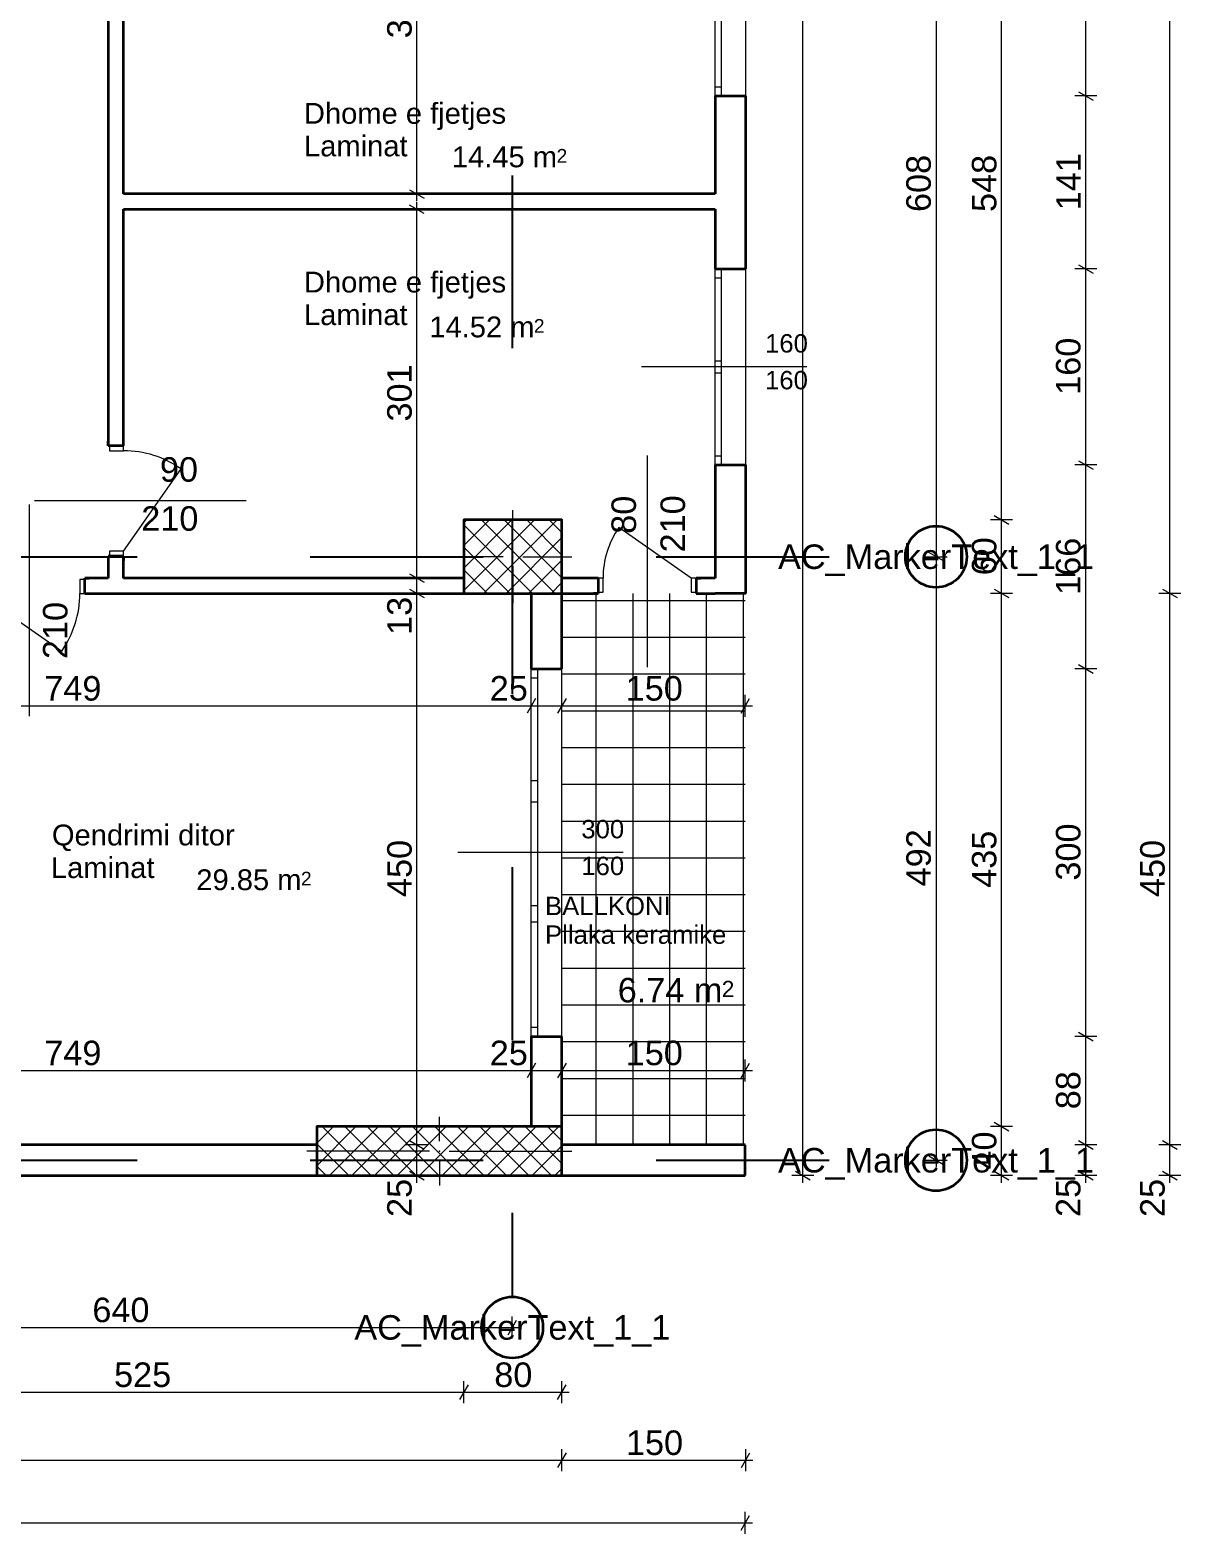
# Model space of a CAD drawing. Header units: centimetres. Extents: x 765 to 25620, y 224160 to 230516.
# Drawn here: x 3782 to 4721, y 225169 to 226396 of the extents above; entities that cross this region are included whole.
import ezdxf
from ezdxf.enums import TextEntityAlignment as Align

# ---------------------------------------------------------------- set-up
doc = ezdxf.new("R2010")
doc.units = ezdxf.units.CM
doc.header["$MEASUREMENT"] = 0
doc.linetypes.add('Small Dashed', pattern=[282.222222, 141.111111, -141.111111])
for name, color, linetype, lineweight in [('0_Pen_No__101', 252, 'Continuous', 13), ('ARCHICAD Door Markers_Pen_No__1', 7, 'Continuous', 13), ('ARCHICAD Door Markers_Pen_No__7', 7, 'Continuous', 35), ('ARCHICAD Doors_Pen_No__27', 7, 'Continuous', 35), ('ARCHICAD Window Markers_Pen_No__1', 7, 'Continuous', 13), ('ARCHICAD Window Markers_Pen_No__7', 7, 'Continuous', 35), ('ARCHICAD Windows_Pen_No__27', 7, 'Continuous', 35), ('Structural - Bearing_Pen_No__20', 1, 'Continuous', 0), ('Structural - Bearing_Pen_No__21', 7, 'Continuous', 35), ('Structural - Bearing_Pen_No__27', 7, 'Continuous', 35), ('Structural - Shear_Pen_No__1', 7, 'Continuous', 13), ('Structural - Shear_Pen_No__7', 7, 'Continuous', 35)]:
    doc.layers.add(name, color=color, linetype=linetype, lineweight=lineweight)
for name, color, linetype, lineweight, true_color in [('0_Pen_No__8', 7, 'Continuous', 35, 0xa80f02), ('Annotation - Text_Pen_No__8', 7, 'Continuous', 35, 0xa80f02), ('ARCHICAD Doors_Pen_No__23', 7, 'Continuous', 20, 0xff6600), ('ARCHICAD Doors_Pen_No__3', 7, 'Continuous', 18, 0xff6600), ('ARCHICAD Windows_Pen_No__23', 7, 'Continuous', 20, 0xff6600), ('ARCHICAD Windows_Pen_No__3', 7, 'Continuous', 18, 0xff6600), ('Structural - Shear_Pen_No__58', 7, 'Continuous', 25, 0xdf0000)]:
    doc.layers.add(name, color=color, linetype=linetype, lineweight=lineweight, true_color=true_color)
for name, color, linetype in [('ARCHICAD Door Markers', 7, 'Continuous'), ('ARCHICAD Doors', 7, 'Continuous'), ('ARCHICAD Window Markers', 7, 'Continuous'), ('ARCHICAD Windows', 7, 'Continuous'), ('Dimensioning - General', 7, 'Continuous'), ('Structural - Bearing', 7, 'Continuous')]:
    doc.layers.add(name, color=color, linetype=linetype)
doc.styles.add('GENERATED_STYLE_1', font='arial.ttf')
pattern_1 = [(45, (1303.923, 207240.939), (-9.192388, 9.192388), []), (135, (1303.923, 207240.939), (9.192388, 9.192388), [])]

# ---------------------------------------------------------------- blocks, each defined once
blk = doc.blocks.new('Door 22')
at = {"layer": 'ARCHICAD Doors_Pen_No__23', "color": 30, "linetype": 'Continuous', "lineweight": 20, "true_color": 0xff6600}
for p, q in [((-360, 0), (-400, 0)), ((-400, 0), (-400, -115)), ((-360, -115), (-360, 0)), ((400, 0), (360, 0)), ((360, 0), (360, -115)), ((400, -115), (400, 0)), ((-400, -115), (-360, -115)), ((360, -115), (400, -115))]:
    blk.add_line(p, q, dxfattribs=at)
at = {"layer": 'ARCHICAD Doors_Pen_No__27', "color": 7, "linetype": 'Continuous', "lineweight": 35}
for p, q in [((-400, 0), (-437, 0)), ((-400, 0), (-437, 0)), ((-400, 0), (-400, -115)), ((-400, 0), (-400, -115)), ((400, 0), (400, -115)), ((400, 0), (400, -115)), ((400, 0), (437, 0)), ((400, 0), (437, 0)), ((-400, -115), (-400, -125)), ((-400, -115), (-400, -125)), ((400, -115), (400, -125)), ((400, -115), (400, -125)), ((-400, -125), (-437, -125)), ((-400, -125), (-437, -125)), ((400, -125), (437, -125)), ((400, -125), (437, -125))]:
    blk.add_line(p, q, dxfattribs=at)
at = {"layer": 'ARCHICAD Doors_Pen_No__3', "color": 30, "linetype": 'Continuous', "lineweight": 18, "true_color": 0xff6600}
blk.add_line((360, 0), (-230, 413), dxfattribs=at)
blk.add_arc((360, 0), 720, 145, 180, dxfattribs=at)
blk = doc.blocks.new('D Marker 22_2')
at = {"layer": 'ARCHICAD Door Markers_Pen_No__1', "color": 7, "linetype": 'Continuous', "lineweight": 13}
blk.add_line((0, 1000), (0, -725), dxfattribs=at)
at = {"layer": 'ARCHICAD Door Markers_Pen_No__7', "color": 7, "lineweight": 35, "style": 'GENERATED_STYLE_1'}
for tag, p in [('AC_MarkerText_3', (-369, 665)), ('AC_MarkerText_2', (31, 665))]:
    blk.add_attdef(tag, text='', height=200, rotation=270, dxfattribs=at).set_placement(p, align=Align.BOTTOM_LEFT)
blk = doc.blocks.new('Door 22_2')
at = {"layer": 'ARCHICAD Doors_Pen_No__23', "color": 30, "linetype": 'Continuous', "lineweight": 20, "true_color": 0xff6600}
for p, q in [((-410, 0), (-450, 0)), ((-450, 0), (-450, -115)), ((-410, -115), (-410, 0)), ((450, 0), (410, 0)), ((410, 0), (410, -115)), ((450, -115), (450, 0)), ((-450, -115), (-410, -115)), ((410, -115), (450, -115))]:
    blk.add_line(p, q, dxfattribs=at)
at = {"layer": 'ARCHICAD Doors_Pen_No__27', "color": 7, "linetype": 'Continuous', "lineweight": 35}
for p, q in [((-450, 0), (-487, 0)), ((-450, 0), (-487, 0)), ((-450, 0), (-450, -115)), ((-450, 0), (-450, -115)), ((450, 0), (450, -115)), ((450, 0), (450, -115)), ((450, 0), (487, 0)), ((450, 0), (487, 0)), ((-450, -115), (-450, -125)), ((-450, -115), (-450, -125)), ((450, -115), (450, -125)), ((450, -115), (450, -125)), ((-450, -125), (-487, -125)), ((-450, -125), (-487, -125)), ((450, -125), (487, -125)), ((450, -125), (487, -125))]:
    blk.add_line(p, q, dxfattribs=at)
at = {"layer": 'ARCHICAD Doors_Pen_No__3', "color": 30, "linetype": 'Continuous', "lineweight": 18, "true_color": 0xff6600}
blk.add_line((410, 0), (-262, 470), dxfattribs=at)
blk.add_arc((410, 0), 820, 145, 180, dxfattribs=at)
blk = doc.blocks.new('D Marker 22_3')
at = {"layer": 'ARCHICAD Door Markers_Pen_No__1', "color": 7, "linetype": 'Continuous', "lineweight": 13}
blk.add_line((0, -1125), (0, 600), dxfattribs=at)
at = {"layer": 'ARCHICAD Door Markers_Pen_No__7', "color": 7, "lineweight": 35, "style": 'GENERATED_STYLE_1'}
for tag, p in [('AC_MarkerText_3', (-369, -204)), ('AC_MarkerText_2', (31, -356))]:
    blk.add_attdef(tag, text='', height=200, rotation=270, dxfattribs=at).set_placement(p, align=Align.BOTTOM_LEFT)
blk = doc.blocks.new('Double Sash Window 22_2')
at = {"layer": 'ARCHICAD Windows_Pen_No__23', "color": 30, "linetype": 'Continuous', "lineweight": 20, "true_color": 0xff6600}
for p, q in [((-800, 0), (-725, 0)), ((-725, 0), (-725, -50)), ((-50, -50), (-50, 0)), ((-50, 0), (0, 0)), ((0, 0), (50, 0)), ((50, 0), (50, -50)), ((725, -50), (725, 0)), ((725, 0), (800, 0)), ((-725, -50), (-800, -50)), ((0, -50), (-50, -50)), ((50, -50), (0, -50)), ((800, -50), (725, -50))]:
    blk.add_line(p, q, dxfattribs=at)
at = {"layer": 'ARCHICAD Windows_Pen_No__27', "color": 7, "linetype": 'Continuous', "lineweight": 35}
for p, q in [((-800, 0), (-800, -50)), ((-800, 0), (-800, -50)), ((800, 0), (800, -50)), ((800, 0), (800, -50)), ((-800, -50), (-800, -250)), ((800, -50), (800, -250))]:
    blk.add_line(p, q, dxfattribs=at)
at = {"layer": 'ARCHICAD Windows_Pen_No__3', "color": 30, "linetype": 'Continuous', "lineweight": 18, "true_color": 0xff6600}
for p, q in [((-800, 0), (800, 0)), ((-725, 0), (-50, 0)), ((50, 0), (725, 0)), ((-50, -50), (-725, -50)), ((725, -50), (50, -50)), ((-800, -250), (800, -250))]:
    blk.add_line(p, q, dxfattribs=at)
blk = doc.blocks.new('W Marker 22_2')
at = {"layer": 'ARCHICAD Window Markers_Pen_No__1', "color": 7, "linetype": 'Continuous', "lineweight": 13}
blk.add_line((0, 500), (0, -850), dxfattribs=at)
at = {"layer": 'ARCHICAD Window Markers_Pen_No__7', "color": 7, "lineweight": 35, "style": 'GENERATED_STYLE_1'}
for tag, p in [('AC_MarkerText_3', (276, 207)), ('iShowSillTo', (-24, 207))]:
    blk.add_attdef(tag, text='', height=150, rotation=90, dxfattribs=at).set_placement(p, align=Align.BOTTOM_LEFT)
blk = doc.blocks.new('Triple Window 22')
at = {"layer": 'ARCHICAD Windows_Pen_No__23', "color": 30, "linetype": 'Continuous', "lineweight": 20, "true_color": 0xff6600}
for p, q in [((-1500, 0), (-1425, 0)), ((-1425, 0), (-1425, -50)), ((-568, -50), (-568, 0)), ((-568, 0), (-500, 0)), ((-500, 0), (-432, 0)), ((-432, 0), (-432, -50)), ((412.5, -50), (412.5, 0)), ((412.5, 0), (500, 0)), ((500, 0), (587.5, 0)), ((587.5, 0), (587.5, -50)), ((1425, -50), (1425, 0)), ((1425, 0), (1500, 0)), ((-1425, -50), (-1500, -50)), ((-500, -50), (-568, -50)), ((-432, -50), (-500, -50)), ((500, -50), (412.5, -50)), ((587.5, -50), (500, -50)), ((1500, -50), (1425, -50))]:
    blk.add_line(p, q, dxfattribs=at)
at = {"layer": 'ARCHICAD Windows_Pen_No__27', "color": 7, "linetype": 'Continuous', "lineweight": 35}
for p, q in [((-1500, 0), (-1500, -50)), ((-1500, 0), (-1500, -50)), ((1500, 0), (1500, -50)), ((1500, 0), (1500, -50)), ((-1500, -50), (-1500, -250)), ((1500, -50), (1500, -250))]:
    blk.add_line(p, q, dxfattribs=at)
at = {"layer": 'ARCHICAD Windows_Pen_No__3', "color": 30, "linetype": 'Continuous', "lineweight": 18, "true_color": 0xff6600}
for p, q in [((-1500, 0), (1500, 0)), ((-1425, 0), (-568, 0)), ((-432, 0), (412.5, 0)), ((587.5, 0), (1425, 0)), ((-568, -50), (-1425, -50)), ((412.5, -50), (-432, -50)), ((1425, -50), (587.5, -50)), ((-1500, -250), (1500, -250))]:
    blk.add_line(p, q, dxfattribs=at)

msp = doc.modelspace()

# ---------------------------------------------------------------- hatches: boundary and pattern name
at = {"layer": 'Structural - Bearing', "linetype": 'Continuous', "lineweight": 0, "true_color": 0x000000}
h = msp.add_hatch(dxfattribs=at)
h.set_pattern_fill('CONCRETE_BLOCK', color=18, scale=0.1, style=0, pattern_type=2)
h.set_pattern_definition(pattern_1)
h.paths.add_polyline_path([(4215.9, 225936.6), (4215.9, 225996.6), (4135.9, 225996.6), (4135.9, 225936.6)])
h = msp.add_hatch(dxfattribs=at)
h.set_pattern_fill('CONCRETE_BLOCK', color=18, scale=0.1, style=0, pattern_type=2)
h.set_pattern_definition(pattern_1)
h.paths.add_polyline_path([(4215.9, 225461.6), (4215.9, 225501.6), (4015.9, 225501.6), (4015.9, 225461.6)])

# ---------------------------------------------------------------- linework, layer by layer
at = {"layer": '0_Pen_No__101', "color": 252, "linetype": 'Continuous', "lineweight": 13}
for p, q in [((4243.9, 225486.6), (4243.9, 225936.6)), ((4273.9, 225486.6), (4273.9, 225936.6)), ((4303.9, 225486.6), (4303.9, 225936.6)), ((4333.9, 225486.6), (4333.9, 225936.6)), ((4363.9, 225486.6), (4363.9, 225936.6)), ((4215.9, 225930.9), (4365.5, 225930.9)), ((4215.9, 225900.9), (4365.5, 225900.9)), ((4215.9, 225870.9), (4365.5, 225870.9)), ((4215.9, 225840.9), (4365.5, 225840.9)), ((4215.9, 225810.9), (4365.5, 225810.9)), ((4215.9, 225780.9), (4365.5, 225780.9)), ((4215.9, 225750.9), (4365.5, 225750.9)), ((4215.9, 225720.9), (4365.5, 225720.9)), ((4215.9, 225690.9), (4365.5, 225690.9)), ((4215.9, 225660.9), (4365.5, 225660.9)), ((4215.9, 225630.9), (4365.5, 225630.9)), ((4215.9, 225600.9), (4365.5, 225600.9)), ((4215.9, 225570.9), (4365.5, 225570.9)), ((4215.9, 225540.9), (4365.5, 225540.9)), ((4215.9, 225510.9), (4365.5, 225510.9))]:
    msp.add_line(p, q, dxfattribs=at)
at = {"layer": 'Dimensioning - General', "color": 7, "linetype": 'Continuous', "lineweight": 13}
for p, q in [((4412.5, 225461.6), (4412.5, 230141.9)), ((4711.9, 225936.6), (4711.9, 227210.6)), ((4521.1, 226574.6), (4521.1, 225966.6)), ((4521.1, 226574.6), (4521.1, 225966.6)), ((4097.6, 226262.6), (4097.6, 226562.1)), ((4574.6, 225996.6), (4574.6, 226544.6)), ((4643.2, 226342.6), (4643.2, 226502.6)), ((4652.2, 226342.6), (4634.2, 226342.6)), ((4652.2, 226342.6), (4634.2, 226342.6)), ((4637.2, 226346), (4649.2, 226339.1)), ((4637.2, 226346), (4649.2, 226339.1)), ((4643.2, 226201.5), (4643.2, 226342.6)), ((4091.6, 226266.1), (4103.6, 226259.2)), ((4106.6, 226262.6), (4088.6, 226262.6)), ((4103.6, 226246.7), (4091.6, 226253.6)), ((4097.6, 226256.8), (4097.6, 226262.6)), ((4097.6, 226250.1), (4097.6, 226256)), ((4106.6, 226250.1), (4088.6, 226250.1)), ((4097.6, 225949.1), (4097.6, 226250.1)), ((4637.2, 226204.9), (4649.2, 226198)), ((4637.2, 226204.9), (4649.2, 226198)), ((4652.2, 226201.5), (4634.2, 226201.5)), ((4652.2, 226201.5), (4634.2, 226201.5)), ((4643.2, 226041.5), (4643.2, 226201.5)), ((4637.2, 226044.9), (4649.2, 226038)), ((4637.2, 226044.9), (4649.2, 226038)), ((4652.2, 226041.5), (4634.2, 226041.5)), ((4652.2, 226041.5), (4634.2, 226041.5)), ((4643.2, 225875.1), (4643.2, 226041.5)), ((4583.6, 225996.6), (4565.6, 225996.6)), ((4583.6, 225996.6), (4565.6, 225996.6)), ((4568.6, 226000.1), (4580.6, 225993.2)), ((4568.6, 226000.1), (4580.6, 225993.2)), ((4574.6, 225936.6), (4574.6, 225996.6)), ((4512.1, 225966.6), (4530.1, 225966.6)), ((4512.1, 225966.6), (4530.1, 225966.6)), ((4527.1, 225963.2), (4515.1, 225970.1)), ((4527.1, 225963.2), (4515.1, 225970.1)), ((4521.1, 225966.6), (4521.1, 225474.1)), ((4106.6, 225949.1), (4088.6, 225949.1)), ((4106.6, 225949.1), (4088.6, 225949.1)), ((4091.6, 225952.6), (4103.6, 225945.7)), ((4091.6, 225952.6), (4103.6, 225945.7)), ((4097.6, 225936.6), (4097.6, 225949.1)), ((4106.6, 225936.6), (4088.6, 225936.6)), ((4106.6, 225936.6), (4088.6, 225936.6)), ((4091.6, 225940.1), (4103.6, 225933.2)), ((4091.6, 225940.1), (4103.6, 225933.2)), ((4097.6, 225486.6), (4097.6, 225936.6)), ((4583.6, 225936.6), (4565.6, 225936.6)), ((4583.6, 225936.6), (4565.6, 225936.6)), ((4568.6, 225940.1), (4580.6, 225933.2)), ((4568.6, 225940.1), (4580.6, 225933.2)), ((4574.6, 225501.6), (4574.6, 225936.6)), ((4720.9, 225936.6), (4702.9, 225936.6)), ((4720.9, 225936.6), (4702.9, 225936.6)), ((4705.9, 225940.1), (4717.9, 225933.2)), ((4705.9, 225940.1), (4717.9, 225933.2)), ((4711.9, 225486.6), (4711.9, 225936.6)), ((4652.2, 225875.1), (4634.2, 225875.1)), ((4652.2, 225875.1), (4634.2, 225875.1)), ((4637.2, 225878.6), (4649.2, 225871.6)), ((4637.2, 225878.6), (4649.2, 225871.6)), ((4643.2, 225575.1), (4643.2, 225875.1)), ((4194.3, 225850.9), (4187.4, 225838.9)), ((4194.3, 225850.9), (4187.4, 225838.9)), ((4190.9, 225835.9), (4190.9, 225853.9)), ((4190.9, 225835.9), (4190.9, 225853.9)), ((4219.3, 225850.9), (4212.4, 225838.9)), ((4219.3, 225850.9), (4212.4, 225838.9)), ((4215.9, 225835.9), (4215.9, 225853.9)), ((4215.9, 225835.9), (4215.9, 225853.9)), ((4362.1, 225838.9), (4369, 225850.9)), ((4365.5, 225835.9), (4365.5, 225853.9)), ((3441.8, 225844.9), (4190.9, 225844.9)), ((4190.9, 225844.9), (4215.9, 225844.9)), ((4215.9, 225844.9), (4365.5, 225844.9)), ((4365.5, 225844.9), (4371.4, 225844.9)), ((4637.2, 225578.6), (4649.2, 225571.6)), ((4637.2, 225578.6), (4649.2, 225571.6)), ((4652.2, 225575.1), (4634.2, 225575.1)), ((4652.2, 225575.1), (4634.2, 225575.1)), ((4643.2, 225486.6), (4643.2, 225575.1)), ((4190.9, 225538.4), (4190.9, 225556.4)), ((4190.9, 225538.4), (4190.9, 225556.4)), ((4215.9, 225538.4), (4215.9, 225556.4)), ((4215.9, 225538.4), (4215.9, 225556.4)), ((4365.5, 225538.4), (4365.5, 225556.4)), ((3441.8, 225547.4), (4190.9, 225547.4)), ((4194.3, 225553.4), (4187.4, 225541.4)), ((4194.3, 225553.4), (4187.4, 225541.4)), ((4190.9, 225547.4), (4215.9, 225547.4)), ((4219.3, 225553.4), (4212.4, 225541.4)), ((4219.3, 225553.4), (4212.4, 225541.4)), ((4215.9, 225547.4), (4365.5, 225547.4)), ((4362.1, 225541.4), (4369, 225553.4)), ((4365.5, 225547.4), (4371.4, 225547.4)), ((4568.6, 225505.1), (4580.6, 225498.2)), ((4568.6, 225505.1), (4580.6, 225498.2)), ((4583.6, 225501.6), (4565.6, 225501.6)), ((4583.6, 225501.6), (4565.6, 225501.6)), ((4574.6, 225461.6), (4574.6, 225501.6)), ((4106.6, 225486.6), (4088.6, 225486.6)), ((4106.6, 225486.6), (4088.6, 225486.6)), ((4091.6, 225490.1), (4103.6, 225483.2)), ((4091.6, 225490.1), (4103.6, 225483.2)), ((4097.6, 225461.6), (4097.6, 225486.6)), ((4652.2, 225486.6), (4634.2, 225486.6)), ((4652.2, 225486.6), (4634.2, 225486.6)), ((4637.2, 225490.1), (4649.2, 225483.2)), ((4637.2, 225490.1), (4649.2, 225483.2)), ((4643.2, 225461.6), (4643.2, 225486.6)), ((4720.9, 225486.6), (4702.9, 225486.6)), ((4720.9, 225486.6), (4702.9, 225486.6)), ((4705.9, 225490.1), (4717.9, 225483.2)), ((4705.9, 225490.1), (4717.9, 225483.2)), ((4711.9, 225461.6), (4711.9, 225486.6)), ((4512.1, 225474.1), (4530.1, 225474.1)), ((4515.1, 225477.6), (4527.1, 225470.7)), ((4521.1, 225474.1), (4521.1, 225468.3)), ((4106.6, 225461.6), (4088.6, 225461.6)), ((4091.6, 225465.1), (4103.6, 225458.2)), ((4097.6, 225455.8), (4097.6, 225461.6)), ((4421.5, 225461.6), (4403.5, 225461.6)), ((4406.5, 225465.1), (4418.5, 225458.2)), ((4412.5, 225455.8), (4412.5, 225461.6)), ((4583.6, 225461.6), (4565.6, 225461.6)), ((4568.6, 225465.1), (4580.6, 225458.2)), ((4574.6, 225455.8), (4574.6, 225461.6)), ((4652.2, 225461.6), (4634.2, 225461.6)), ((4637.2, 225465.1), (4649.2, 225458.2)), ((4643.2, 225455.8), (4643.2, 225461.6)), ((4720.9, 225461.6), (4702.9, 225461.6)), ((4705.9, 225465.1), (4717.9, 225458.2)), ((4711.9, 225455.8), (4711.9, 225461.6)), ((4175.4, 225328.7), (4175.4, 225346.7)), ((3535.7, 225337.7), (4175.4, 225337.7)), ((4171.9, 225331.7), (4178.9, 225343.7)), ((4175.4, 225337.7), (4181.3, 225337.7)), ((3610.7, 225284.8), (4135.9, 225284.8)), ((4139.3, 225290.8), (4132.4, 225278.8)), ((4139.3, 225290.8), (4132.4, 225278.8)), ((4135.9, 225275.8), (4135.9, 225293.8)), ((4135.9, 225275.8), (4135.9, 225293.8)), ((4135.9, 225284.8), (4215.9, 225284.8)), ((4212.4, 225278.8), (4219.3, 225290.8)), ((4215.9, 225275.8), (4215.9, 225293.8)), ((4215.9, 225284.8), (4221.7, 225284.8)), ((4219.3, 225235.3), (4212.4, 225223.3)), ((4219.3, 225235.3), (4212.4, 225223.3)), ((4215.9, 225220.3), (4215.9, 225238.3)), ((4362.3, 225223.3), (4369.2, 225235.3)), ((4365.8, 225220.3), (4365.8, 225238.3)), ((2464.7, 225229.3), (4215.9, 225229.3)), ((2464.7, 225229.3), (4215.9, 225229.3)), ((4215.9, 225229.3), (4365.8, 225229.3)), ((4365.8, 225229.3), (4371.6, 225229.3)), ((4365.5, 225169.2), (4365.5, 225187.2)), ((2464.7, 225178.2), (4365.5, 225178.2)), ((4362.1, 225172.2), (4369, 225184.2)), ((4365.5, 225178.2), (4371.4, 225178.2))]:
    msp.add_line(p, q, dxfattribs=at)
at = {"layer": 'Structural - Bearing_Pen_No__20', "color": 1, "linetype": 'Continuous', "lineweight": 0}
for p, q in [((4175.9, 225974.6), (4175.9, 226004.6)), ((4167.9, 225966.6), (4127.9, 225966.6)), ((4175.9, 225958.6), (4175.9, 225928.6)), ((4183.9, 225966.6), (4223.9, 225966.6)), ((4115.9, 225489.6), (4115.9, 225509.6)), ((4107.9, 225481.6), (4007.9, 225481.6)), ((4123.9, 225481.6), (4223.9, 225481.6)), ((4115.9, 225473.6), (4115.9, 225453.6))]:
    msp.add_line(p, q, dxfattribs=at)
for p in [(4175.9, 225966.6), (4115.9, 225481.6)]:
    msp.add_point(p, dxfattribs=at)
at = {"layer": 'Structural - Bearing_Pen_No__21', "color": 7, "linetype": 'Continuous', "lineweight": 35, "flags": 128}
for points in [[(4215.9, 225936.6), (4215.9, 225996.6), (4135.9, 225996.6), (4135.9, 225936.6)], [(4215.9, 225461.6), (4215.9, 225501.6), (4015.9, 225501.6), (4015.9, 225461.6)]]:
    msp.add_lwpolyline(points, close=True, dxfattribs=at)
at = {"layer": 'Structural - Bearing_Pen_No__27', "color": 7, "linetype": 'Continuous', "lineweight": 35}
for p, q in [((4340.8, 226342.6), (4345.8, 226342.6)), ((4345.8, 226342.6), (4365.8, 226342.6)), ((4340.8, 226201.5), (4345.8, 226201.5)), ((4345.8, 226201.5), (4365.8, 226201.5)), ((3845.7, 226057.1), (3845.7, 226060.8)), ((3846.7, 226057.1), (3845.7, 226057.1)), ((3858.2, 226057.1), (3846.7, 226057.1)), ((3858.2, 226057.1), (3858.2, 226060.8)), ((4340.8, 226041.5), (4345.8, 226041.5)), ((4345.8, 226041.5), (4365.8, 226041.5)), ((3845.7, 225967.1), (3845.7, 225963.4)), ((3846.7, 225967.1), (3845.7, 225967.1)), ((3858.2, 225967.1), (3846.7, 225967.1)), ((3858.2, 225967.1), (3858.2, 225963.4)), ((3826.6, 225949.1), (3830.3, 225949.1)), ((3826.6, 225948.1), (3826.6, 225949.1)), ((3826.6, 225936.6), (3826.6, 225948.1)), ((4245.4, 225949.1), (4241.7, 225949.1)), ((4245.4, 225949.1), (4245.4, 225937.6)), ((4325.4, 225949.1), (4329.1, 225949.1)), ((4325.4, 225949.1), (4325.4, 225937.6)), ((3826.6, 225936.6), (3830.3, 225936.6)), ((4245.4, 225936.6), (4241.7, 225936.6)), ((4245.4, 225937.6), (4245.4, 225936.6)), ((4325.4, 225937.6), (4325.4, 225936.6)), ((4325.4, 225936.6), (4329.1, 225936.6)), ((4190.9, 225875.1), (4195.9, 225875.1)), ((4195.9, 225875.1), (4215.9, 225875.1)), ((4190.9, 225575.1), (4195.9, 225575.1)), ((4195.9, 225575.1), (4215.9, 225575.1))]:
    msp.add_line(p, q, dxfattribs=at)
at = {"layer": 'Structural - Bearing_Pen_No__27', "color": 7, "linetype": 'Continuous', "lineweight": 35, "flags": 128}
for points in [[(3845.7, 226458.4), (3845.7, 226057.1)], [(3858.2, 226262.6), (3858.2, 226458.4)], [(4340.8, 226342.6), (4340.8, 226262.6)], [(4365.8, 226201.5), (4365.8, 226342.6)], [(4340.8, 226262.6), (3858.2, 226262.6)], [(3858.2, 226250.1), (4340.8, 226250.1)], [(3858.2, 226057.1), (3858.2, 226250.1)], [(4340.8, 226250.1), (4340.8, 226201.5)], [(4340.8, 226041.5), (4340.8, 225949.1)], [(4365.8, 225936.6), (4365.8, 226041.5)], [(3845.7, 225967.1), (3845.7, 225949.1)], [(3858.2, 225949.1), (3858.2, 225967.1)], [(3845.7, 225949.1), (3826.6, 225949.1)], [(4135.9, 225949.1), (3858.2, 225949.1)], [(4245.4, 225949.1), (4215.9, 225949.1)], [(4340.8, 225949.1), (4325.4, 225949.1)], [(3826.6, 225936.6), (4135.9, 225936.6)], [(4190.9, 225936.6), (4190.9, 225875.1)], [(4215.9, 225936.6), (4245.4, 225936.6)], [(4215.9, 225875.1), (4215.9, 225936.6)], [(4325.4, 225936.6), (4340.8, 225936.6)], [(4365.8, 225936.6), (4340.8, 225936.6)], [(4190.9, 225575.1), (4190.9, 225501.6)], [(4215.9, 225501.6), (4215.9, 225575.1)], [(4015.9, 225486.6), (3610.7, 225486.6)], [(4365.5, 225486.6), (4215.9, 225486.6)], [(4365.5, 225461.6), (4365.5, 225486.6)], [(3610.7, 225461.6), (4015.9, 225461.6)], [(4215.9, 225461.6), (4365.5, 225461.6)]]:
    msp.add_lwpolyline(points, dxfattribs=at)
at = {"layer": 'Structural - Shear_Pen_No__58', "color": 12, "linetype": 'Small Dashed', "lineweight": 25, "true_color": 0xdf0000}
for p, q in [((4175.4, 226560), (4175.4, 225362.7)), ((3446, 225966.6), (4496.1, 225966.6)), ((3446, 225474.1), (4496.1, 225474.1))]:
    msp.add_line(p, q, dxfattribs=at)
at = {"layer": 'Structural - Shear_Pen_No__7', "color": 7, "linetype": 'Continuous', "lineweight": 35}
for centre, major_axis, start_param, end_param in [((4521.1, 225966.6), (17.7, 17.7), 5.497787, 11.780972), ((4521.1, 225474.1), (17.7, 17.7), 5.497787, 11.780972), ((4175.4, 225337.7), (-17.7, 17.7), 2.356194490192298, 8.639379797371884)]:
    msp.add_ellipse(centre, major_axis=major_axis, ratio=1, start_param=start_param, end_param=end_param, dxfattribs=at)

# ---------------------------------------------------------------- block references
at = {"layer": 'ARCHICAD Door Markers', "color": 7, "lineweight": 13}
ref = msp.add_blockref('D Marker 22_3', (3845.7, 226012.1), dxfattribs=dict(at, xscale=0.1, yscale=0.1, zscale=0.1, rotation=90))
ref.add_attrib('AC_MarkerText_2', '90', dxfattribs={"layer": 'ARCHICAD Door Markers_Pen_No__7', "color": 7, "lineweight": 35, "height": 20, "style": 'GENERATED_STYLE_1'}).set_placement((3887.9, 226021.8), align=Align.BOTTOM_LEFT)
ref.add_attrib('AC_MarkerText_3', '210', dxfattribs={"layer": 'ARCHICAD Door Markers_Pen_No__7', "color": 7, "lineweight": 35, "height": 20, "style": 'GENERATED_STYLE_1'}).set_placement((3872.7, 225981.8), align=Align.BOTTOM_LEFT)
ref = msp.add_blockref('D Marker 22_2', (4285.4, 225949.1), dxfattribs=dict(at, xscale=0.1, yscale=0.1, zscale=0.1))
ref.add_attrib('AC_MarkerText_2', '80', dxfattribs={"layer": 'ARCHICAD Door Markers_Pen_No__7', "color": 7, "lineweight": 35, "height": 20, "rotation": 90, "style": 'GENERATED_STYLE_1'}).set_placement((4282.3, 225985.3), align=Align.BOTTOM_LEFT)
ref.add_attrib('AC_MarkerText_3', '210', dxfattribs={"layer": 'ARCHICAD Door Markers_Pen_No__7', "color": 7, "lineweight": 35, "height": 20, "rotation": 90, "style": 'GENERATED_STYLE_1'}).set_placement((4322.3, 225970.1), align=Align.BOTTOM_LEFT)
ref = msp.add_blockref('D Marker 22_3', (3781.6, 225949.1), dxfattribs=dict(at, xscale=0.1, yscale=0.1, zscale=0.1))
ref.add_attrib('AC_MarkerText_2', '90', dxfattribs={"layer": 'ARCHICAD Door Markers_Pen_No__7', "color": 7, "lineweight": 35, "height": 20, "rotation": 90, "style": 'GENERATED_STYLE_1'}).set_placement((3778.5, 225883.1), align=Align.BOTTOM_LEFT)
ref.add_attrib('AC_MarkerText_3', '210', dxfattribs={"layer": 'ARCHICAD Door Markers_Pen_No__7', "color": 7, "lineweight": 35, "height": 20, "rotation": 90, "style": 'GENERATED_STYLE_1'}).set_placement((3818.5, 225883.1), align=Align.BOTTOM_LEFT)
at = {"layer": 'ARCHICAD Doors', "color": 7, "linetype": 'Continuous', "lineweight": 13, "xscale": 0.1, "yscale": 0.1, "zscale": 100}
for p, rotation in [((3858.2, 226012.1), 270), ((3781.6, 225936.6), 180)]:
    msp.add_blockref('Door 22_2', p, dxfattribs=dict(at, rotation=rotation))
msp.add_blockref('Door 22', (4285.4, 225949.1), dxfattribs=at)
at = {"layer": 'ARCHICAD Window Markers', "color": 7, "lineweight": 13}
ref = msp.add_blockref('W Marker 22_2', (4365.8, 226121.5), dxfattribs=dict(at, xscale=0.1, yscale=0.1, zscale=0.1, rotation=270))
ref.add_attrib('AC_MarkerText_2', '160', dxfattribs={"layer": 'ARCHICAD Window Markers_Pen_No__7', "color": 7, "lineweight": 35, "height": 15, "style": 'GENERATED_STYLE_1'}).set_placement((4381.6, 226098.7), align=Align.BOTTOM_LEFT)
ref.add_attrib('AC_MarkerText_2_1', '160', dxfattribs={"layer": 'ARCHICAD Window Markers_Pen_No__7', "color": 7, "lineweight": 35, "height": 15, "style": 'GENERATED_STYLE_1'}).set_placement((4381.6, 226128.7), align=Align.BOTTOM_LEFT)
ref = msp.add_blockref('W Marker 22_2', (4215.9, 225725.1), dxfattribs=dict(at, xscale=0.1, yscale=0.1, zscale=0.1, rotation=270))
ref.add_attrib('iShowSillTo', '300', dxfattribs={"layer": 'ARCHICAD Window Markers_Pen_No__7', "color": 7, "lineweight": 35, "height": 15, "style": 'GENERATED_STYLE_1'}).set_placement((4231.7, 225732.3), align=Align.BOTTOM_LEFT)
ref.add_attrib('AC_MarkerText_3', '160', dxfattribs={"layer": 'ARCHICAD Window Markers_Pen_No__7', "color": 7, "lineweight": 35, "height": 15, "style": 'GENERATED_STYLE_1'}).set_placement((4231.7, 225702.3), align=Align.BOTTOM_LEFT)
at = {"layer": 'ARCHICAD Windows', "color": 21, "linetype": 'Continuous', "lineweight": 18, "true_color": 0xff9955, "xscale": 0.1, "yscale": 0.1, "zscale": 100}
for name, p, rotation in [('Double Sash Window 22_2', (4340.8, 226422.6), 89.99999999999999), ('Double Sash Window 22_2', (4340.8, 226121.5), 89.99999999999999), ('Triple Window 22', (4190.9, 225725.1), 90)]:
    msp.add_blockref(name, p, dxfattribs=dict(at, rotation=rotation))

# ---------------------------------------------------------------- texts
at = {"layer": '0_Pen_No__8', "color": 14, "true_color": 0xa80f02, "style": 'GENERATED_STYLE_1'}
for s, height, p in [('14.45 m', 17, (4126.1, 226284.4)), ('2', 11.2, (4211.5, 226288.1)), ('14.52 m', 17, (4107.7, 226145.6)), ('2', 11.2, (4193, 226149.3)), ('29.85 m', 17, (3917.6, 225694.5)), ('2', 11.2, (4003, 225698.3)), ('6.74 m', 20, (4261.4, 225602.9)), ('2', 13.2, (4346.3, 225607.3))]:
    msp.add_text(s, height=height, dxfattribs=at).set_placement(p)
at = {"layer": 'Annotation - Text_Pen_No__8', "color": 14, "true_color": 0xa80f02, "style": 'GENERATED_STYLE_1'}
for s, height, p in [('Dhome e fjetjes', 17, (4005.4, 226319.9)), ('Laminat', 17, (4005.5, 226293.3)), ('Dhome e fjetjes', 17, (4005.4, 226182.2)), ('Laminat', 17, (4005.5, 226155.6)), ('Qendrimi ditor', 17, (3799.8, 225731)), ('Laminat', 17, (3799, 225704.4)), ('BALLKONI', 15, (4202.1, 225674.1)), ('Pllaka keramike', 15, (4202.1, 225650.7))]:
    msp.add_text(s, height=height, dxfattribs=at).set_placement(p)
at = {"layer": 'Dimensioning - General', "color": 7, "lineweight": 13, "char_height": 20, "attachment_point": 7, "style": 'GENERATED_STYLE_1'}
for s, insert, rotation in [('\\A1;300', (4093.6, 226389.6), 90), ('\\A1;608', (4517.1, 226247.9), 89.9973), ('\\A1;548', (4570.6, 226247.9), 90), ('\\A1;301', (4093.6, 226076.9), 90), ('\\A1;60', (4570.6, 225951.4), 90), ('\\A1;13', (4093.6, 225902.8), 90), ('\\A1;492', (4517.1, 225697.6), 89.9973), ('\\A1;435', (4570.6, 225696.4), 90), ('\\A1;450', (4093.6, 225688.9), 90), ('\\A1;450', (4707.9, 225688.9), 90), ('\\A1;40', (4570.6, 225466.5), 90), ('\\A1;25', (4093.6, 225427.8), 90), ('\\A1;25', (4707.9, 225427.8), 90)]:
    msp.add_mtext(s, dxfattribs=dict(at, insert=insert, rotation=rotation))
at = {"layer": 'Dimensioning - General', "color": 5, "lineweight": 35, "char_height": 20, "attachment_point": 7, "rotation": 90, "style": 'GENERATED_STYLE_1'}
for s, insert in [('\\A1;141', (4639.2, 226249.3)), ('\\A1;160', (4639.2, 226098.7)), ('\\A1;166', (4639.2, 225935.5)), ('\\A1;300', (4639.2, 225702.3)), ('\\A1;88', (4639.2, 225515.7)), ('\\A1;25', (4639.2, 225427.8))]:
    msp.add_mtext(s, dxfattribs=dict(at, insert=insert))
at = {"layer": 'Dimensioning - General', "color": 7, "lineweight": 13, "char_height": 20, "attachment_point": 7, "style": 'GENERATED_STYLE_1'}
for s, insert in [('\\A1;749', (3793.6, 225848.9)), ('\\A1;25', (4157, 225848.9)), ('\\A1;150', (4267.9, 225848.9)), ('\\A1;749', (3793.6, 225551.4)), ('\\A1;25', (4157, 225551.4)), ('\\A1;150', (4267.9, 225551.4)), ('\\A1;640', (3832.8, 225341.7)), ('\\A1;525', (3850.5, 225288.8)), ('\\A1;80', (4160.7, 225288.8)), ('\\A1;150', (4268.1, 225233.3))]:
    msp.add_mtext(s, dxfattribs=dict(at, insert=insert))
at = {"layer": 'Structural - Shear_Pen_No__1', "color": 7, "lineweight": 13, "style": 'GENERATED_STYLE_1'}
for p in [(4521.1, 225966.6), (4521.1, 225474.1), (4175.4, 225337.7)]:
    msp.add_attdef('AC_MarkerText_1_1', text='', height=20, dxfattribs=at).set_placement(p, align=Align.MIDDLE_CENTER)

doc.saveas('drawing.dxf')
